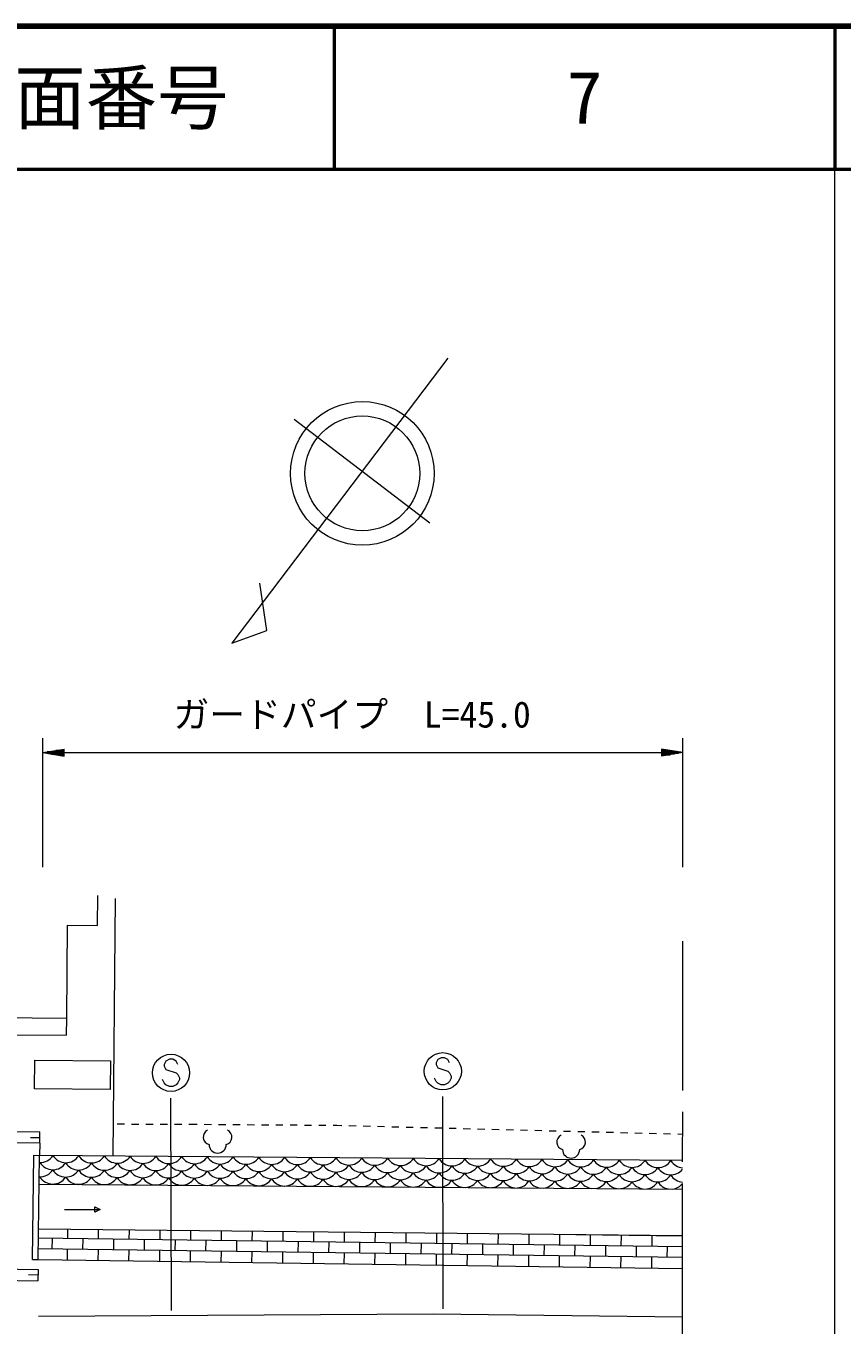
# Model space of a CAD drawing. Units: millimetres, scale not verified. Extents: x 40000 to 680000, y 20000 to 380000.
# Drawn here: x 522450 to 579500, y 289144 to 380000 of the extents above; entities that cross this region are included whole.
import ezdxf
from ezdxf.enums import TextEntityAlignment as Align

# ---------------------------------------------------------------- set-up
doc = ezdxf.new("R2010")
doc.units = ezdxf.units.MM
doc.header["$LTSCALE"] = 1000
doc.linetypes.add('CHAIN', pattern=[18.5, 12, -1.5, 3.5, -1.5])
for name, color, linetype, lineweight in [('M-BGD', 7, 'Continuous', 13), ('M-BMK', 2, 'CHAIN', 13), ('M-BMK-SRVR', 3, 'Continuous', 13), ('M-STR-HTXT', 7, 'Continuous', 13), ('M-STR-STRC', 7, 'Continuous', 13), ('M-STR-STRD', 7, 'Continuous', 13), ('M-TTL', 2, 'Continuous', 140), ('M-TTL-BAND', 7, 'Continuous', 13), ('M-TTL-LINE', 7, 'Continuous', 50)]:
    doc.layers.add(name, color=color, linetype=linetype, lineweight=lineweight)
doc.layers.add('M-TTL-TXT', color=7, linetype='Continuous')
doc.styles.add('ＭＳ ゴシック', font='')
doc.styles.get('ＭＳ ゴシック').set_extended_font_data('MS Gothic')

msp = doc.modelspace()

# ---------------------------------------------------------------- linework, layer by layer
at = {"layer": 'M-BGD'}
for p, q in [((527452, 317142), (527470, 319242)), ((528553, 301026), (528708, 319025)), ((525296, 310661), (525352, 317161)), ((525352, 317161), (527452, 317142)), ((490297, 310963), (525296, 310661)), ((525285, 309461), (525296, 310661)), ((490287, 309763), (525285, 309461)), ((518617, 302758), (523417, 302716)), ((523410, 301916), (523417, 302716)), ((528834, 303264), (529334, 303262)), ((529834, 303260), (530334, 303258)), ((530834, 303256), (531334, 303254)), ((531834, 303252), (532334, 303250)), ((532834, 303248), (533334, 303246)), ((533834, 303244), (534145, 303243)), ((534145, 303243), (534416, 303241)), ((534916, 303238), (535416, 303234)), ((535916, 303230), (536416, 303227)), ((536916, 303223), (537416, 303220)), ((537916, 303216), (538416, 303213)), ((538916, 303209), (539416, 303206)), ((539916, 303202), (540416, 303199)), ((540916, 303195), (541416, 303192)), ((541916, 303188), (542416, 303184)), ((542916, 303181), (543416, 303177)), ((543916, 303174), (544186, 303172)), ((544186, 303172), (544526, 303163)), ((545026, 303151), (545526, 303138)), ((546026, 303125), (546525, 303112)), ((547025, 303100), (547525, 303087)), ((548025, 303074), (548525, 303061)), ((549025, 303049), (549524, 303036)), ((550024, 303023), (550524, 303010)), ((551024, 302998), (551524, 302985)), ((552024, 302972), (552524, 302960)), ((553023, 302947), (553523, 302934)), ((554023, 302921), (554523, 302909)), ((555023, 302896), (555523, 302883)), ((556022, 302870), (556522, 302858)), ((557022, 302845), (557522, 302832)), ((558022, 302819), (558522, 302807)), ((559021, 302794), (559521, 302781)), ((560021, 302768), (560521, 302756)), ((561021, 302743), (561521, 302730)), ((562020, 302718), (562520, 302705)), ((563020, 302692), (563520, 302679)), ((564020, 302667), (564520, 302654)), ((565019, 302641), (565519, 302628)), ((566019, 302616), (566519, 302603)), ((567019, 302590), (567519, 302577)), ((568018, 302565), (568358, 302556)), ((523410, 301916), (518610, 301958)), ((522764, 302322), (523414, 302316)), ((523410, 301916), (523399, 301066)), ((522900, 293788), (522999, 301072)), ((522999, 301072), (523399, 301066)), ((523300, 293782), (523399, 301066)), ((568356, 300700), (523399, 301068)), ((523371, 299051), (568353, 298711)), ((525136, 297284), (527636, 297294)), ((527260, 297480), (527636, 297294)), ((527261, 297105), (527260, 297480)), ((527636, 297294), (527261, 297105)), ((568349, 295443), (523329, 295916)), ((525370, 295254), (525379, 295895)), ((527520, 295225), (527528, 295872)), ((529669, 295196), (529678, 295849)), ((531819, 295167), (531828, 295827)), ((533969, 295137), (533978, 295804)), ((536119, 295108), (536128, 295782)), ((538269, 295079), (538278, 295759)), ((540418, 295050), (540428, 295736)), ((542568, 295020), (542578, 295714)), ((544718, 294991), (544728, 295691)), ((546868, 294962), (546877, 295669)), ((549018, 294933), (549027, 295646)), ((551167, 294903), (551177, 295623)), ((553317, 294874), (553327, 295601)), ((555467, 294845), (555477, 295578)), ((557617, 294816), (557627, 295556)), ((559767, 294787), (559777, 295533)), ((568349, 295420), (560880, 295521)), ((561916, 294757), (561927, 295507)), ((563002, 295493), (563002, 295499)), ((564066, 294728), (564076, 295478)), ((565151, 295463), (565152, 295477)), ((566216, 294699), (566226, 295449)), ((567301, 295434), (567301, 295454)), ((568347, 293920), (523310, 294532)), ((568348, 294670), (523320, 295282)), ((524285, 294519), (524295, 295269)), ((525349, 293754), (525360, 294504)), ((526435, 294490), (526445, 295240)), ((527499, 293725), (527509, 294475)), ((528584, 294461), (528595, 295210)), ((529649, 293696), (529659, 294446)), ((530734, 294431), (530744, 295181)), ((531799, 293667), (531809, 294417)), ((532884, 294402), (532894, 295152)), ((533949, 293638), (533959, 294387)), ((535034, 294373), (535044, 295123)), ((537184, 294344), (537194, 295094)), ((539333, 294314), (539344, 295064)), ((541483, 294285), (541493, 295035)), ((543633, 294256), (543643, 295006)), ((545783, 294227), (545793, 294977)), ((547933, 294197), (547943, 294947)), ((550082, 294168), (550093, 294918)), ((552232, 294139), (552242, 294889)), ((554382, 294110), (554392, 294860)), ((556532, 294080), (556542, 294830)), ((558682, 294051), (558692, 294801)), ((560831, 294022), (560842, 294772)), ((562981, 293993), (562991, 294743)), ((565131, 293964), (565141, 294713)), ((567281, 293934), (567291, 294684)), ((522900, 293788), (523300, 293782)), ((523300, 293782), (568345, 293170)), ((536098, 293608), (536109, 294358)), ((538248, 293579), (538258, 294329)), ((540398, 293550), (540408, 294300)), ((542548, 293521), (542558, 294271)), ((544698, 293491), (544708, 294241)), ((546847, 293462), (546858, 294212)), ((548997, 293433), (549007, 294183)), ((551147, 293404), (551157, 294154)), ((553297, 293374), (553307, 294124)), ((555447, 293345), (555457, 294095)), ((557596, 293316), (557607, 294066)), ((559746, 293287), (559756, 294037)), ((561896, 293257), (561906, 294007)), ((564046, 293228), (564056, 293978)), ((566196, 293199), (566206, 293949)), ((518491, 293168), (523290, 293102)), ((523285, 292702), (522635, 292711)), ((523290, 293102), (523280, 292302)), ((518480, 292368), (523280, 292302))]:
    msp.add_line(p, q, dxfattribs=at)
msp.add_lwpolyline([(523043, 305719), (523060, 307719), (528360, 307674), (528343, 305674)], close=True, dxfattribs=at)
for centre, radius, start, end in [((535381, 302345), 536, 116.08703, 255.33416), ((536310, 302345), 536, 284.66584, 63.91297), ((535846, 301826), 600, 180, 0), ((560095, 301993), 536, 116.08703, 255.33416), ((561024, 301993), 536, 284.66584, 63.91297), ((523437, 301628), 1060, 267.57232, 327.64007), ((525237, 301613), 1060, 211.42166, 327.64007), ((527037, 301599), 1060, 211.42166, 327.64007), ((528837, 301584), 1060, 211.42166, 327.64007), ((530637, 301569), 1060, 211.42166, 327.64007), ((532437, 301554), 1060, 211.42166, 327.64007), ((534236, 301540), 1060, 211.42166, 327.64007), ((536036, 301525), 1060, 211.42166, 327.64007), ((537836, 301510), 1060, 211.42166, 327.64007), ((539636, 301495), 1060, 211.42166, 327.64007), ((541436, 301481), 1060, 211.42166, 327.64007), ((543236, 301466), 1060, 211.42166, 327.64007), ((545036, 301451), 1060, 211.42166, 327.64007), ((546836, 301436), 1060, 211.42166, 327.64007), ((548636, 301422), 1060, 211.42166, 327.64007), ((550436, 301407), 1060, 211.42166, 327.64007), ((552236, 301392), 1060, 211.42166, 327.64007), ((554036, 301377), 1060, 211.42166, 327.64007), ((555836, 301363), 1060, 211.42166, 327.64007), ((557636, 301348), 1060, 211.42166, 327.64007), ((559436, 301333), 1060, 211.42166, 327.64007), ((560559, 301474), 600, 180, 0), ((561236, 301319), 1060, 211.42166, 327.64007), ((563036, 301304), 1060, 211.42166, 327.64007), ((564835, 301289), 1060, 211.42166, 327.64007), ((523429, 300628), 1060, 267.2797, 327.64007), ((522533, 301135), 1060, 324.07841, 327.64007), ((524333, 301121), 1060, 211.42166, 327.64007), ((525229, 300613), 1060, 211.42166, 327.64007), ((526133, 301106), 1060, 211.42166, 327.64007), ((527029, 300599), 1060, 211.42166, 327.64007), ((527933, 301091), 1060, 211.42166, 327.64007), ((528828, 300584), 1060, 211.42166, 327.64007), ((529733, 301076), 1060, 211.42166, 327.64007), ((530628, 300569), 1060, 211.42166, 327.64007), ((531532, 301062), 1060, 211.42166, 327.64007), ((532428, 300554), 1060, 211.42166, 327.64007), ((533332, 301047), 1060, 211.42166, 327.64007), ((534228, 300540), 1060, 211.42166, 327.64007), ((535132, 301032), 1060, 211.42166, 327.64007), ((536028, 300525), 1060, 211.42166, 327.64007), ((536932, 301018), 1060, 211.42166, 327.64007), ((537828, 300510), 1060, 211.42166, 327.64007), ((538732, 301003), 1060, 211.42166, 327.64007), ((539628, 300495), 1060, 211.42166, 327.64007), ((540532, 300988), 1060, 211.42166, 327.64007), ((541428, 300481), 1060, 211.42166, 327.64007), ((542332, 300973), 1060, 211.42166, 327.64007), ((543228, 300466), 1060, 211.42166, 327.64007), ((544132, 300959), 1060, 211.42166, 327.64007), ((545028, 300451), 1060, 211.42166, 327.64007), ((545932, 300944), 1060, 211.42166, 327.64007), ((546828, 300436), 1060, 211.42166, 327.64007), ((547732, 300929), 1060, 211.42166, 327.64007), ((548628, 300422), 1060, 211.42166, 327.64007), ((549532, 300914), 1060, 211.42166, 327.64007), ((550428, 300407), 1060, 211.42166, 327.64007), ((551332, 300900), 1060, 211.42166, 327.64007), ((552228, 300392), 1060, 211.42166, 327.64007), ((553132, 300885), 1060, 211.42166, 327.64007), ((554932, 300870), 1060, 211.42166, 327.64007), ((556732, 300855), 1060, 211.42166, 327.64007), ((558532, 300841), 1060, 211.42166, 327.64007), ((560332, 300826), 1060, 211.42166, 327.64007), ((562131, 300811), 1060, 211.42166, 327.64007), ((563931, 300796), 1060, 211.42166, 327.64007), ((565731, 300782), 1060, 211.42166, 327.64007), ((566635, 301274), 1060, 211.42166, 327.64007), ((567531, 300767), 1060, 211.42166, 321.00267), ((568435, 301260), 1060, 211.42166, 265.6654), ((522525, 300135), 1060, 323.57345, 327.64007), ((524325, 300121), 1060, 211.42166, 327.64007), ((523420, 299628), 1060, 326.53663, 327.64007), ((525220, 299613), 1060, 211.42166, 212.52421), ((526124, 300106), 1060, 211.42166, 327.64007), ((525220, 299613), 1060, 326.61059, 327.64007), ((527020, 299599), 1060, 211.42166, 212.45031), ((527924, 300091), 1060, 211.42166, 327.64007), ((527020, 299599), 1060, 326.68449, 327.64007), ((528820, 299584), 1060, 211.42166, 212.37647), ((529724, 300077), 1060, 211.42166, 327.64007), ((528820, 299584), 1060, 326.75833, 327.64007), ((530620, 299569), 1060, 211.42166, 212.30269), ((531524, 300062), 1060, 211.42166, 327.64007), ((530620, 299569), 1060, 326.83211, 327.64007), ((532420, 299554), 1060, 211.42166, 212.22897), ((533324, 300047), 1060, 211.42166, 327.64007), ((532420, 299554), 1060, 326.90582, 327.64007), ((534220, 299540), 1060, 211.42166, 212.15532), ((535124, 300032), 1060, 211.42166, 327.64007), ((534220, 299540), 1060, 326.97948, 327.64007), ((536020, 299525), 1060, 211.42166, 212.08172), ((536924, 300018), 1060, 211.42166, 327.64007), ((536020, 299525), 1060, 327.05307, 327.64007), ((537820, 299510), 1060, 211.42166, 212.00819), ((538724, 300003), 1060, 211.42166, 327.64007), ((537820, 299510), 1060, 327.12661, 327.64007), ((539620, 299495), 1060, 211.42166, 211.93471), ((540524, 299988), 1060, 211.42166, 327.64007), ((539620, 299495), 1060, 327.20008, 327.64007), ((541420, 299481), 1060, 211.42166, 211.8613), ((542324, 299973), 1060, 211.42166, 327.64007), ((544124, 299959), 1060, 211.42166, 327.64007), ((545924, 299944), 1060, 211.42166, 327.64007), ((547724, 299929), 1060, 211.42166, 327.64007), ((549524, 299914), 1060, 211.42166, 327.64007), ((551324, 299900), 1060, 211.42166, 327.64007), ((553124, 299885), 1060, 211.42166, 266.90766), ((554028, 300378), 1060, 211.42166, 327.64007), ((553124, 299885), 1060, 272.22713, 327.64007), ((554923, 299870), 1060, 211.42166, 265.80088), ((555828, 300363), 1060, 211.42166, 327.64007), ((554923, 299870), 1060, 273.33392, 327.64007), ((556723, 299855), 1060, 211.42166, 264.95202), ((557628, 300348), 1060, 211.42166, 327.64007), ((556723, 299855), 1060, 274.18278, 327.64007), ((558523, 299841), 1060, 211.42166, 264.23642), ((559427, 300333), 1060, 211.42166, 327.64007), ((558523, 299841), 1060, 274.89838, 327.64007), ((560323, 299826), 1060, 211.42166, 263.60589), ((561227, 300319), 1060, 211.42166, 327.64007), ((560323, 299826), 1060, 275.5289, 327.64007), ((562123, 299811), 1060, 211.42166, 263.03576), ((563027, 300304), 1060, 211.42166, 327.64007), ((562123, 299811), 1060, 276.09904, 327.64007), ((563923, 299796), 1060, 211.42166, 262.51136), ((564827, 300289), 1060, 211.42166, 327.64007), ((563923, 299796), 1060, 276.62343, 327.64007), ((565723, 299782), 1060, 211.42166, 262.02316), ((566627, 300274), 1060, 211.42166, 327.64007), ((565723, 299782), 1060, 277.11164, 327.64007), ((567523, 299767), 1060, 211.42166, 261.56452), ((568427, 300260), 1060, 211.42166, 266.03406), ((567523, 299767), 1060, 277.57028, 321.5918), ((541420, 299481), 1060, 327.2735, 327.64007), ((543220, 299466), 1060, 211.42166, 211.78794)]:
    msp.add_arc(centre, radius, start, end, dxfattribs=at)
at = {"layer": 'M-BMK'}
msp.add_line((568337, 287107), (568377, 316033), dxfattribs=at)
at = {"layer": 'M-BMK-SRVR'}
for p, q in [((551932, 356789), (536837, 336861)), ((550693, 345249), (541190, 352493)), ((539279, 337752), (538787, 341070)), ((536837, 336861), (539279, 337752))]:
    msp.add_line(p, q, dxfattribs=at)
for radius in [5016, 4013]:
    msp.add_circle((545965, 348733), radius, dxfattribs=at)
at = {"layer": 'M-STR-HTXT'}
for p, q in [((523629, 321217), (523629, 330217)), ((568377, 321217), (568377, 330217)), ((523629, 329217), (525129, 329467)), ((523629, 329217), (566877, 329217)), ((523629, 329217), (525129, 328967)), ((523629, 329217), (525129, 329217)), ((525129, 329267), (523929, 329267)), ((525129, 329167), (523929, 329167)), ((524229, 329317), (525129, 329317)), ((524229, 329117), (525129, 329117)), ((525129, 329367), (524529, 329367)), ((525129, 329067), (524529, 329067)), ((524829, 329417), (525129, 329417)), ((524829, 329017), (525129, 329017)), ((525129, 328967), (525129, 329467)), ((568377, 329217), (566877, 329467)), ((566877, 329467), (566877, 328967)), ((567177, 329417), (566877, 329417)), ((566877, 329367), (567477, 329367)), ((567777, 329317), (566877, 329317)), ((566877, 329267), (568077, 329267)), ((568377, 329217), (566877, 328967)), ((568377, 329217), (566877, 329217)), ((566877, 329167), (568077, 329167)), ((567777, 329117), (566877, 329117)), ((566877, 329067), (567477, 329067)), ((567177, 329017), (566877, 329017))]:
    msp.add_line(p, q, dxfattribs=at)
at = {"layer": 'M-STR-STRC'}
for p, q in [((532237, 307664), (532118, 307427)), ((532118, 307427), (532118, 307309)), ((532118, 307309), (532237, 307073)), ((532473, 307782), (532237, 307664)), ((532709, 307782), (532473, 307782)), ((532946, 307664), (532709, 307782)), ((533064, 307427), (532946, 307664)), ((551236, 307776), (551118, 307539)), ((551118, 307539), (551118, 307421)), ((551118, 307421), (551236, 307185)), ((551473, 307894), (551236, 307776)), ((551236, 307185), (551946, 306948)), ((551709, 307894), (551473, 307894)), ((551946, 307776), (551709, 307894)), ((552064, 307539), (551946, 307776)), ((532118, 306127), (532000, 306364)), ((532237, 307073), (532946, 306836)), ((532946, 306836), (533064, 306718)), ((533064, 306718), (533182, 306482)), ((533182, 306364), (533064, 306127)), ((533182, 306482), (533182, 306364)), ((551118, 306239), (551000, 306476)), ((551236, 306121), (551118, 306239)), ((551946, 306948), (552064, 306830)), ((552064, 306239), (551946, 306121)), ((552064, 306830), (552182, 306594)), ((552182, 306476), (552064, 306239)), ((552182, 306594), (552182, 306476)), ((532237, 306009), (532118, 306127)), ((532473, 305891), (532237, 306009)), ((532709, 305891), (532473, 305891)), ((532946, 306009), (532709, 305891)), ((533064, 306127), (532946, 306009)), ((551473, 306003), (551236, 306121)), ((551709, 306003), (551473, 306003)), ((551946, 306121), (551709, 306003)), ((532620, 290223), (532582, 305075)), ((551620, 290335), (551581, 305187))]:
    msp.add_line(p, q, dxfattribs=at)
for centre in [(532591, 306836), (551591, 306948)]:
    msp.add_circle(centre, 1300, dxfattribs=at)
at = {"layer": 'M-STR-STRD'}
msp.add_lwpolyline([(523332, 289820), (550905, 290002), (568341, 289790)], dxfattribs=at)
at = {"layer": 'M-TTL'}
msp.add_line((680000, 380000), (40000, 380000), dxfattribs=at)
at = {"layer": 'M-TTL-BAND'}
msp.add_line((579000, 20000), (579000, 370000), dxfattribs=at)
at = {"layer": 'M-TTL-LINE'}
for p, q in [((543997, 380000), (543997, 370000)), ((579000, 380000), (579000, 370000)), ((40000, 370000), (680000, 370000))]:
    msp.add_line(p, q, dxfattribs=at)

# ---------------------------------------------------------------- texts
at = {"layer": 'M-STR-HTXT', "style": 'ＭＳ ゴシック'}
msp.add_text('ガードパイプ  L=45.0', height=1833, dxfattribs=at).set_placement((545253, 330417), align=Align.BOTTOM_CENTER)
at = {"layer": 'M-TTL-TXT', "style": 'ＭＳ ゴシック'}
for s, p in [('図面番号', (526622, 375000)), ('7', (561497, 375000))]:
    msp.add_text(s, height=3666, dxfattribs=at).set_placement(p, align=Align.MIDDLE_CENTER)

doc.saveas('drawing.dxf')
